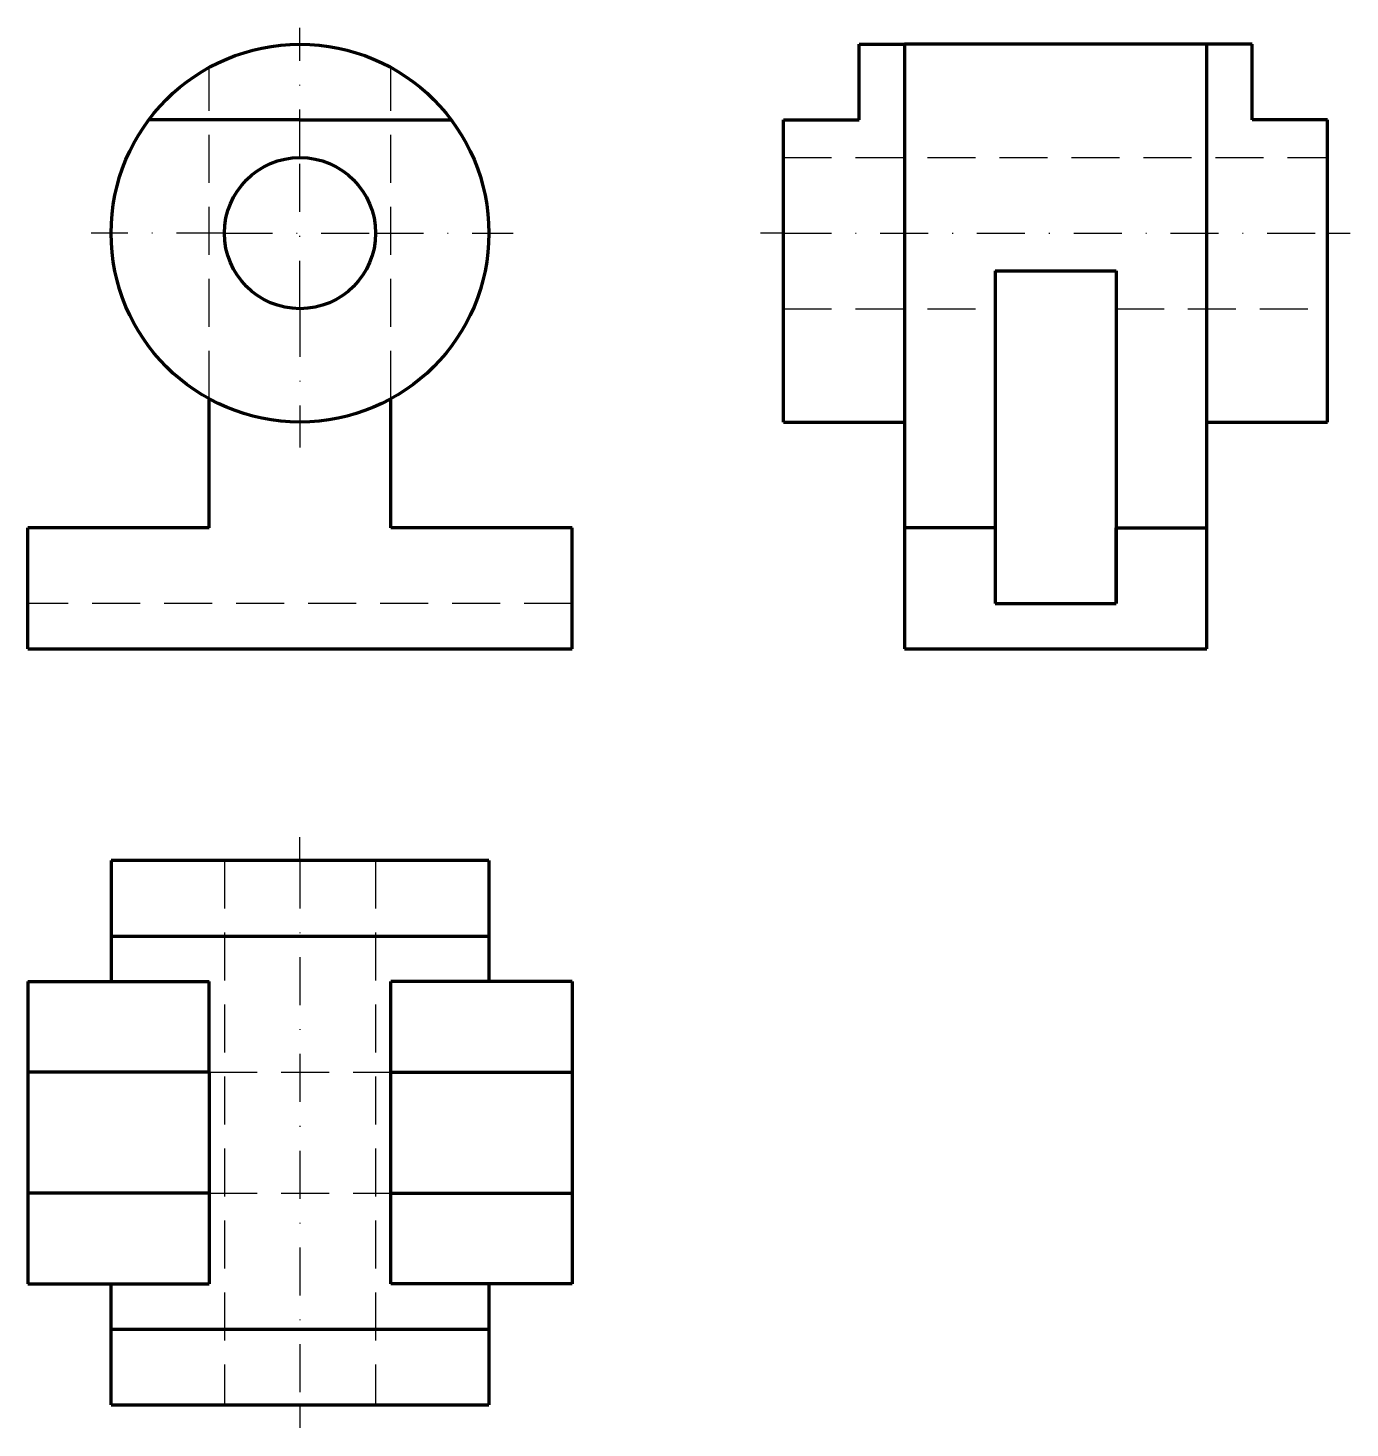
# Model space of a CAD drawing. Header units: millimetres. Extents: x 0 to 175, y -103 to 82.
import ezdxf

# ---------------------------------------------------------------- set-up
doc = ezdxf.new("R2010")
doc.units = ezdxf.units.MM
doc.linetypes.add('штриховая2', pattern=[9.525, 6.35, -3.175])
doc.linetypes.add('штрихпунктирная2', pattern=[12.7, 6.35, -3.175, 0, -3.175])
doc.layers.get('0').update_dxf_attribs({"lineweight": 70})
for name, color, linetype, lineweight in [('Контур', 7, 'Continuous', 70), ('Штриховая', 7, 'штриховая2', 30), ('Штрихпункт', 7, 'штрихпунктирная2', 30)]:
    doc.layers.add(name, color=color, linetype=linetype, lineweight=lineweight)

msp = doc.modelspace()

# ---------------------------------------------------------------- linework, layer by layer
for p, q in [((110, 70), (110, 80)), ((110, 80), (116, 80)), ((156, 80), (116, 80)), ((116, 80), (116, 0)), ((156, 0), (156, 80)), ((162, 80), (156, 80)), ((162, 70), (162, 80)), ((36, 70), (16, 70)), ((36, 70), (56, 70)), ((100, 30), (100, 70)), ((100, 70), (110, 70)), ((172, 70), (162, 70)), ((172, 30), (172, 70)), ((128, 50), (144, 50)), ((128, 50), (128, 6)), ((144, 50), (144, 6)), ((24, 16), (24, 33.07)), ((100, 30), (116, 30)), ((156, 30), (172, 30)), ((24, 16), (0, 16)), ((0, 0), (0, 16)), ((24, 16), (24, 16)), ((72, 16), (48, 16)), ((48, 16), (48, 16)), ((72, 0), (72, 16)), ((128, 16), (116, 16)), ((128, 16), (128, 6)), ((144, 6), (144, 16)), ((144, 16), (156, 16)), ((128, 6), (144, 6)), ((0, 0), (72, 0)), ((116, 0), (156, 0))]:
    msp.add_line(p, q)
at = {"lineweight": 70}
msp.add_line((48, 16), (48, 33.07), dxfattribs=at)
for radius in [25, 10]:
    msp.add_circle((36, 55), radius)
at = {"layer": 'Контур'}
for p, q in [((61, -28), (11, -28)), ((11, -28), (11, -44)), ((61, -28), (61, -44)), ((11, -38), (61, -38)), ((0, -44), (0, -84)), ((0, -44), (24, -44)), ((24, -56), (24, -44)), ((48, -84), (48, -44)), ((72, -44), (48, -44)), ((72, -44), (72, -84)), ((24, -56), (0, -56)), ((24, -56), (24, -84)), ((48, -56), (72, -56)), ((24, -72), (0, -72)), ((48, -72), (72, -72)), ((0, -84), (24, -84)), ((11, -90), (11, -84)), ((72, -84), (48, -84)), ((61, -84), (61, -100)), ((11, -100), (11, -90)), ((11, -90), (61, -90)), ((11, -100), (61, -100))]:
    msp.add_line(p, q, dxfattribs=at)
at = {"layer": 'Штриховая'}
for p, q in [((24, 33.07), (24, 76.93)), ((48, 33.07), (48, 76.93)), ((100, 65), (172, 65)), ((100, 45), (128, 45)), ((144, 45), (172, 45)), ((72, 6), (0, 6)), ((26, -28), (26, -100)), ((46, -28), (46, -100)), ((24, -56), (48, -56)), ((24, -72), (48, -72))]:
    msp.add_line(p, q, dxfattribs=at)
at = {"layer": 'Штрихпункт'}
for p, q in [((36, 65), (36, 82.14)), ((36, 45), (36, 65)), ((26, 55), (8.35, 55)), ((26, 55), (46, 55)), ((46, 55), (64.23, 55)), ((100, 55), (96.94, 55)), ((100, 55), (172, 55)), ((172, 55), (174.97, 55)), ((36, 45), (36, 26.64)), ((36, -28), (36, -24.93)), ((36, -28), (36, -100)), ((36, -100), (36, -103.08))]:
    msp.add_line(p, q, dxfattribs=at)

doc.saveas('drawing.dxf')
